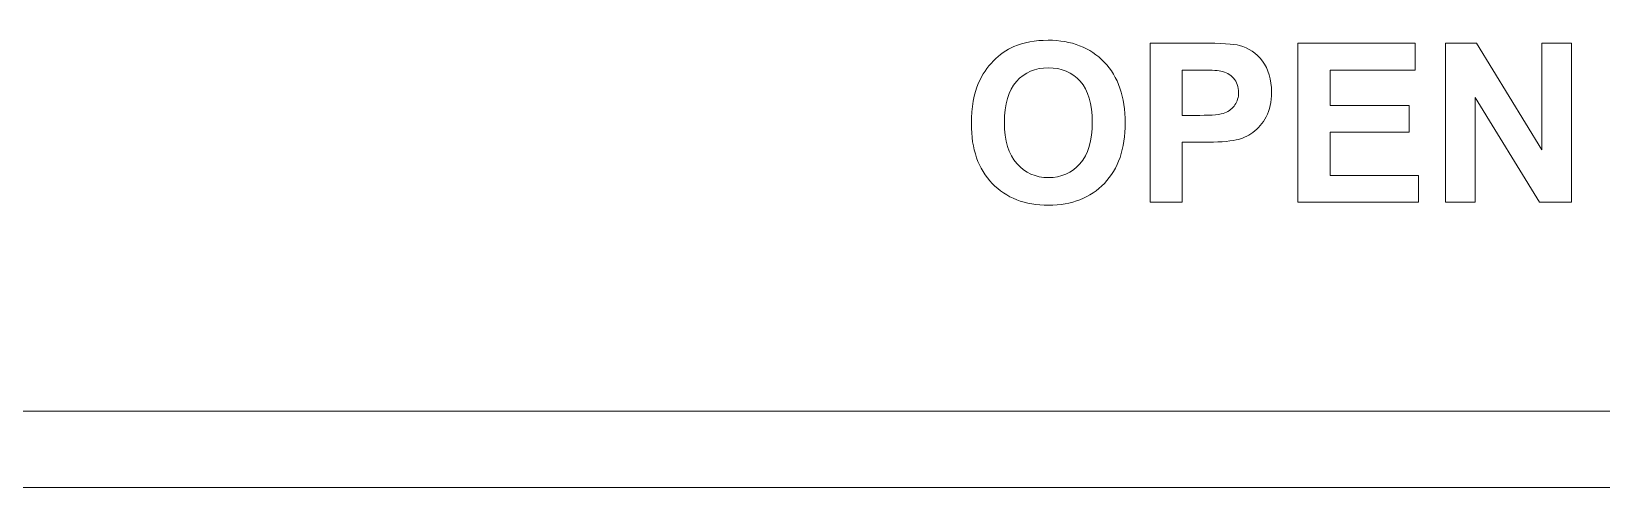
# Model space of a CAD drawing. Header units: millimetres. Extents: x 33157 to 59611, y -29750 to 1750.
# Drawn here: x 54230.32 to 54246.8, y -3171.92 to -3167.13 of the extents above; entities that cross this region are included whole.
import ezdxf

# ---------------------------------------------------------------- set-up
doc = ezdxf.new("R2010")
doc.units = ezdxf.units.MM
doc.layers.add('layer 1', color=7, linetype='Continuous', lineweight=18)

msp = doc.modelspace()

# ---------------------------------------------------------------- linework, layer by layer
at = {"layer": 'layer 1'}
for points, knots in [([(54242.06036940385, -3168.923548231579), (54242.06036940385, -3168.923548231579), (54242.06036940385, -3167.252248231584), (54242.06036940385, -3167.252248231584), (54242.06036940385, -3167.252248231584), (54242.59906940377, -3167.252248231584), (54242.59906940377, -3167.252248231584), (54242.8032694038, -3167.252248231584), (54242.93606940383, -3167.260448231581), (54242.99806940386, -3167.277148231581), (54243.09326940384, -3167.302448231582), (54243.17316940385, -3167.356948231581), (54243.23746940382, -3167.440948231583), (54243.30166940385, -3167.524948231578), (54243.33386940386, -3167.633548231578), (54243.33386940386, -3167.76654823158), (54243.33386940386, -3167.869248231576), (54243.31536940386, -3167.955248231578), (54243.27846940379, -3168.025248231578), (54243.24136940383, -3168.095248231585), (54243.19446940388, -3168.150148231581), (54243.13746940385, -3168.190248231586), (54243.08056940388, -3168.22994823158), (54243.0225694038, -3168.256348231583), (54242.96356940379, -3168.269148231579), (54242.88346940389, -3168.285148231583), (54242.76766940386, -3168.293348231579), (54242.6157694038, -3168.293348231579), (54242.6157694038, -3168.293348231579), (54242.39736940391, -3168.293348231579), (54242.39736940391, -3168.293348231579), (54242.39736940391, -3168.293348231579), (54242.39736940391, -3168.923548231579), (54242.39736940391, -3168.923548231579), (54242.39736940391, -3168.923548231579), (54242.06036940385, -3168.923548231579), (54242.06036940385, -3168.923548231579)], [0, 0, 0, 0, 141514.8047030538, 141514.8047030538, 141514.8047030538, 283029.6094061079, 283029.6094061079, 283029.6094061079, 424544.4141091617, 424544.4141091617, 424544.4141091617, 566059.2188122156, 566059.2188122156, 566059.2188122156, 707574.0235152694, 707574.0235152694, 707574.0235152694, 849088.8282183234, 849088.8282183234, 849088.8282183234, 990603.6329213772, 990603.6329213772, 990603.6329213772, 1132118.437624431, 1132118.437624431, 1132118.437624431, 1273633.242327485, 1273633.242327485, 1273633.242327485, 1415148.047030539, 1415148.047030539, 1415148.047030539, 1556662.851733593, 1556662.851733593, 1556662.851733593, 1698177.656436647, 1698177.656436647, 1698177.656436647, 1698177.656436647]), ([(54240.18296940385, -3168.09804823158), (54240.18296940385, -3167.927648231584), (54240.20846940384, -3167.784448231579), (54240.25926940381, -3167.668548231582), (54240.29676940379, -3167.58334823158), (54240.34876940381, -3167.506648231582), (54240.41416940378, -3167.438948231583), (54240.4796694038, -3167.371348231581), (54240.55126940383, -3167.321148231583), (54240.6290694038, -3167.288048231582), (54240.7329694039, -3167.244048231581), (54240.85266940382, -3167.221948231579), (54240.98826940386, -3167.221948231579), (54241.23376940382, -3167.221948231579), (54241.42976940382, -3167.298548231579), (54241.57736940384, -3167.45144823158), (54241.72446940379, -3167.604748231578), (54241.79806940379, -3167.817548231579), (54241.79806940379, -3168.090248231581), (54241.79806940379, -3168.360648231582), (54241.72486940381, -3168.572248231584), (54241.57886940386, -3168.724748231581), (54241.43286940379, -3168.877648231582), (54241.23726940381, -3168.953848231585), (54240.9927694039, -3168.953848231585), (54240.74526940384, -3168.953848231585), (54240.54816940385, -3168.878048231579), (54240.4021694039, -3168.725948231579), (54240.25616940384, -3168.57414823158), (54240.18296940385, -3168.364848231578), (54240.18296940385, -3168.09804823158)], [0, 0, 0, 0, 142828.9577917276, 142828.9577917276, 142828.9577917276, 285657.9155834551, 285657.9155834551, 285657.9155834551, 428486.8733751826, 428486.8733751826, 428486.8733751826, 571315.8311669102, 571315.8311669102, 571315.8311669102, 714144.7889586377, 714144.7889586377, 714144.7889586377, 856973.7467503654, 856973.7467503654, 856973.7467503654, 999802.704542093, 999802.704542093, 999802.704542093, 1142631.66233382, 1142631.66233382, 1142631.66233382, 1285460.620125548, 1285460.620125548, 1285460.620125548, 1428289.577917275, 1428289.577917275, 1428289.577917275, 1428289.577917275]), ([(54243.61046940384, -3168.923548231579), (54243.61046940384, -3168.923548231579), (54243.61046940384, -3167.252248231584), (54243.61046940384, -3167.252248231584), (54243.61046940384, -3167.252248231584), (54244.84216940385, -3167.252248231584), (54244.84216940385, -3167.252248231584), (54244.84216940385, -3167.252248231584), (54244.84216940385, -3167.534748231578), (54244.84216940385, -3167.534748231578), (54244.84216940385, -3167.534748231578), (54243.94746940379, -3167.534748231578), (54243.94746940379, -3167.534748231578), (54243.94746940379, -3167.534748231578), (54243.94746940379, -3167.905848231582), (54243.94746940379, -3167.905848231582), (54243.94746940379, -3167.905848231582), (54244.77946940384, -3167.905848231582), (54244.77946940384, -3167.905848231582), (54244.77946940384, -3167.905848231582), (54244.77946940384, -3168.188248231579), (54244.77946940384, -3168.188248231579), (54244.77946940384, -3168.188248231579), (54243.94746940379, -3168.188248231579), (54243.94746940379, -3168.188248231579), (54243.94746940379, -3168.188248231579), (54243.94746940379, -3168.641148231583), (54243.94746940379, -3168.641148231583), (54243.94746940379, -3168.641148231583), (54244.87466940382, -3168.641148231583), (54244.87466940382, -3168.641148231583), (54244.87466940382, -3168.641148231583), (54244.87466940382, -3168.923548231579), (54244.87466940382, -3168.923548231579), (54244.87466940382, -3168.923548231579), (54243.61046940384, -3168.923548231579), (54243.61046940384, -3168.923548231579)], [0, 0, 0, 0, 141516.8849533283, 141516.8849533283, 141516.8849533283, 283033.7699066569, 283033.7699066569, 283033.7699066569, 424550.6548599852, 424550.6548599852, 424550.6548599852, 566067.5398133135, 566067.5398133135, 566067.5398133135, 707584.4247666418, 707584.4247666418, 707584.4247666418, 849101.3097199703, 849101.3097199703, 849101.3097199703, 990618.1946732986, 990618.1946732986, 990618.1946732986, 1132135.079626627, 1132135.079626627, 1132135.079626627, 1273651.964579955, 1273651.964579955, 1273651.964579955, 1415168.849533284, 1415168.849533284, 1415168.849533284, 1556685.734486612, 1556685.734486612, 1556685.734486612, 1698202.619439941, 1698202.619439941, 1698202.619439941, 1698202.619439941]), ([(54245.16056940384, -3168.923548231579), (54245.16056940384, -3168.923548231579), (54245.16056940384, -3167.252248231584), (54245.16056940384, -3167.252248231584), (54245.16056940384, -3167.252248231584), (54245.48676940385, -3167.252248231584), (54245.48676940385, -3167.252248231584), (54245.48676940385, -3167.252248231584), (54246.17156940378, -3168.37224823158), (54246.17156940378, -3168.37224823158), (54246.17156940378, -3168.37224823158), (54246.17156940378, -3167.252248231584), (54246.17156940378, -3167.252248231584), (54246.17156940378, -3167.252248231584), (54246.48296940378, -3167.252248231584), (54246.48296940378, -3167.252248231584), (54246.48296940378, -3167.252248231584), (54246.48296940378, -3168.923548231579), (54246.48296940378, -3168.923548231579), (54246.48296940378, -3168.923548231579), (54246.14636940386, -3168.923548231579), (54246.14636940386, -3168.923548231579), (54246.14636940386, -3168.923548231579), (54245.47196940384, -3167.824948231581), (54245.47196940384, -3167.824948231581), (54245.47196940384, -3167.824948231581), (54245.47196940384, -3168.923548231579), (54245.47196940384, -3168.923548231579), (54245.47196940384, -3168.923548231579), (54245.16056940384, -3168.923548231579), (54245.16056940384, -3168.923548231579)], [0, 0, 0, 0, 142838.8642564314, 142838.8642564314, 142838.8642564314, 285677.7285128629, 285677.7285128629, 285677.7285128629, 428516.5927692943, 428516.5927692943, 428516.5927692943, 571355.4570257257, 571355.4570257257, 571355.4570257257, 714194.3212821572, 714194.3212821572, 714194.3212821572, 857033.1855385888, 857033.1855385888, 857033.1855385888, 999872.0497950201, 999872.0497950201, 999872.0497950201, 1142710.914051451, 1142710.914051451, 1142710.914051451, 1285549.778307883, 1285549.778307883, 1285549.778307883, 1428388.642564314, 1428388.642564314, 1428388.642564314, 1428388.642564314]), ([(54240.52926940383, -3168.086748231582), (54240.52926940383, -3168.276148231585), (54240.57296940387, -3168.41974823158), (54240.66016940382, -3168.517748231578), (54240.74726940382, -3168.615448231584), (54240.85806940385, -3168.664448231583), (54240.99206940381, -3168.664448231583), (54241.12656940385, -3168.664448231583), (54241.23646940389, -3168.615848231581), (54241.3228694038, -3168.518948231585), (54241.40886940381, -3168.421648231583), (54241.45176940381, -3168.276148231585), (54241.45176940381, -3168.082048231577), (54241.45176940381, -3167.890248231583), (54241.40996940381, -3167.747148231582), (54241.32596940389, -3167.652948231583), (54241.24236940388, -3167.558448231583), (54241.13106940377, -3167.51134823158), (54240.99206940381, -3167.51134823158), (54240.85346940386, -3167.51134823158), (54240.74146940378, -3167.559248231578), (54240.65666940383, -3167.654548231579), (54240.57186940387, -3167.750248231577), (54240.52926940383, -3167.894148231579), (54240.52926940383, -3168.086748231582)], [0, 0, 0, 0, 144806.2125055974, 144806.2125055974, 144806.2125055974, 289612.4250111948, 289612.4250111948, 289612.4250111948, 434418.6375167923, 434418.6375167923, 434418.6375167923, 579224.8500223897, 579224.8500223897, 579224.8500223897, 724031.0625279871, 724031.0625279871, 724031.0625279871, 868837.2750335846, 868837.2750335846, 868837.2750335846, 1013643.487539182, 1013643.487539182, 1013643.487539182, 1158449.700044779, 1158449.700044779, 1158449.700044779, 1158449.700044779]), ([(54242.39736940391, -3167.534748231578), (54242.39736940391, -3167.534748231578), (54242.39736940391, -3168.010848231578), (54242.39736940391, -3168.010848231578), (54242.39736940391, -3168.010848231578), (54242.58056940376, -3168.010848231578), (54242.58056940376, -3168.010848231578), (54242.71256940386, -3168.010848231578), (54242.80046940379, -3168.001948231585), (54242.84506940381, -3167.984448231576), (54242.88956940377, -3167.966948231581), (54242.92446940386, -3167.93964823158), (54242.94966940389, -3167.901948231579), (54242.97486940381, -3167.864648231583), (54242.98756940377, -3167.821448231583), (54242.98756940377, -3167.771648231582), (54242.98756940377, -3167.710548231583), (54242.96976940386, -3167.660348231578), (54242.93446940387, -3167.620648231577), (54242.89896940387, -3167.580948231583), (54242.85436940385, -3167.556048231579), (54242.79976940381, -3167.545948231579), (54242.75986940384, -3167.538548231577), (54242.67976940382, -3167.534748231578), (54242.55886940384, -3167.534748231578), (54242.55886940384, -3167.534748231578), (54242.39736940391, -3167.534748231578), (54242.39736940391, -3167.534748231578)], [0, 0, 0, 0, 143533.3876700549, 143533.3876700549, 143533.3876700549, 287066.7753401097, 287066.7753401097, 287066.7753401097, 430600.1630101645, 430600.1630101645, 430600.1630101645, 574133.5506802194, 574133.5506802194, 574133.5506802194, 717666.9383502742, 717666.9383502742, 717666.9383502742, 861200.326020329, 861200.326020329, 861200.326020329, 1004733.713690384, 1004733.713690384, 1004733.713690384, 1148267.101360439, 1148267.101360439, 1148267.101360439, 1291800.489030494, 1291800.489030494, 1291800.489030494, 1291800.489030494])]:
    msp.add_open_spline(points, degree=3, knots=knots, dxfattribs=at)
at = {"layer": 'layer 1', "lineweight": 9}
for points in [[(54199.1144694038, -3171.118348231584), (54199.1144694038, -3171.118348231584), (54253.16086940379, -3171.118348231584), (54253.16086940379, -3171.118348231584)], [(54199.91626940382, -3171.91974823158), (54199.91626940382, -3171.91974823158), (54252.35916940384, -3171.91974823158), (54252.35916940384, -3171.91974823158)]]:
    msp.add_open_spline(points, degree=3, dxfattribs=at)

doc.saveas('drawing.dxf')
